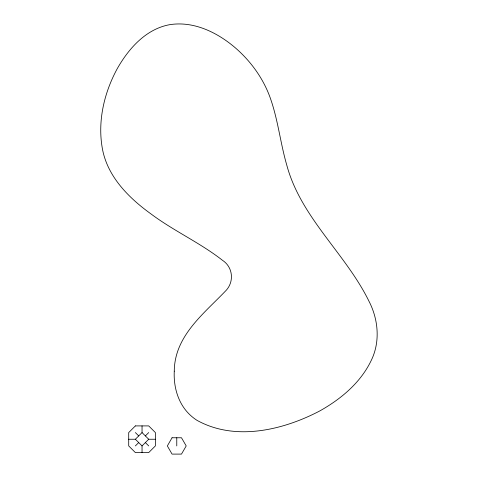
<?xml version="1.0" encoding="UTF-8"?>
<svg xmlns="http://www.w3.org/2000/svg" width="478" height="478" viewBox="0 0 478 478"><rect width="100%" height="100%" fill="white"/><g stroke="black" fill="none" stroke-linecap="round" stroke-linejoin="round"><path stroke-width="0.72" d="M176.77 445.932L176.77 437.764M128.707 439.246L135.376 439.246L142.044 432.572L142.044 425.904M135.376 445.914L138.71 442.58M145.378 435.912L148.712 432.572M142.044 452.582L142.044 445.914L148.712 439.246L155.38 439.246M142.044 432.572L148.712 439.246M135.376 432.572L138.71 435.912M145.378 442.58L148.712 445.914M135.376 439.246L142.044 445.914M174.261 371.155C173.616 384.342 176.687 397.995 184.574 408.756A55.388 50.483 -32.8 0 0 196.9 420.281C235.068 441.517 282.862 430.236 319.537 411.068C340.641 399.303 360.316 382.98 371.024 360.884C380.428 342.134 378.457 319.645 369.022 301.319C345.582 253.46 300.77 217.598 286.716 164.904C280.484 143.376 278.124 120.886 270.847 99.651C264.071 79.587 251.422 61.823 235.499 47.979C217.633 32.618 194.08 20.924 169.953 24.635C146.083 28.835 128.69 48.475 117.277 68.617C104.138 92.756 97.446 121.167 102.352 148.503C107.377 176.573 128.684 197.844 150.934 213.893C173.735 230.964 200.061 242.722 222.479 260.301C233.413 267.375 234.405 282.683 225.066 291.478C203.12 314.321 174.59 336.273 174.261 371.155M172.056 437.764L167.342 445.932L172.056 454.1L181.485 454.1L186.205 445.932L181.485 437.764L172.056 437.764M135.376 425.904L128.707 432.572L128.707 445.914L135.376 452.582L148.712 452.582L155.38 445.914L155.38 432.572L148.712 425.904L135.376 425.904"/></g></svg>
